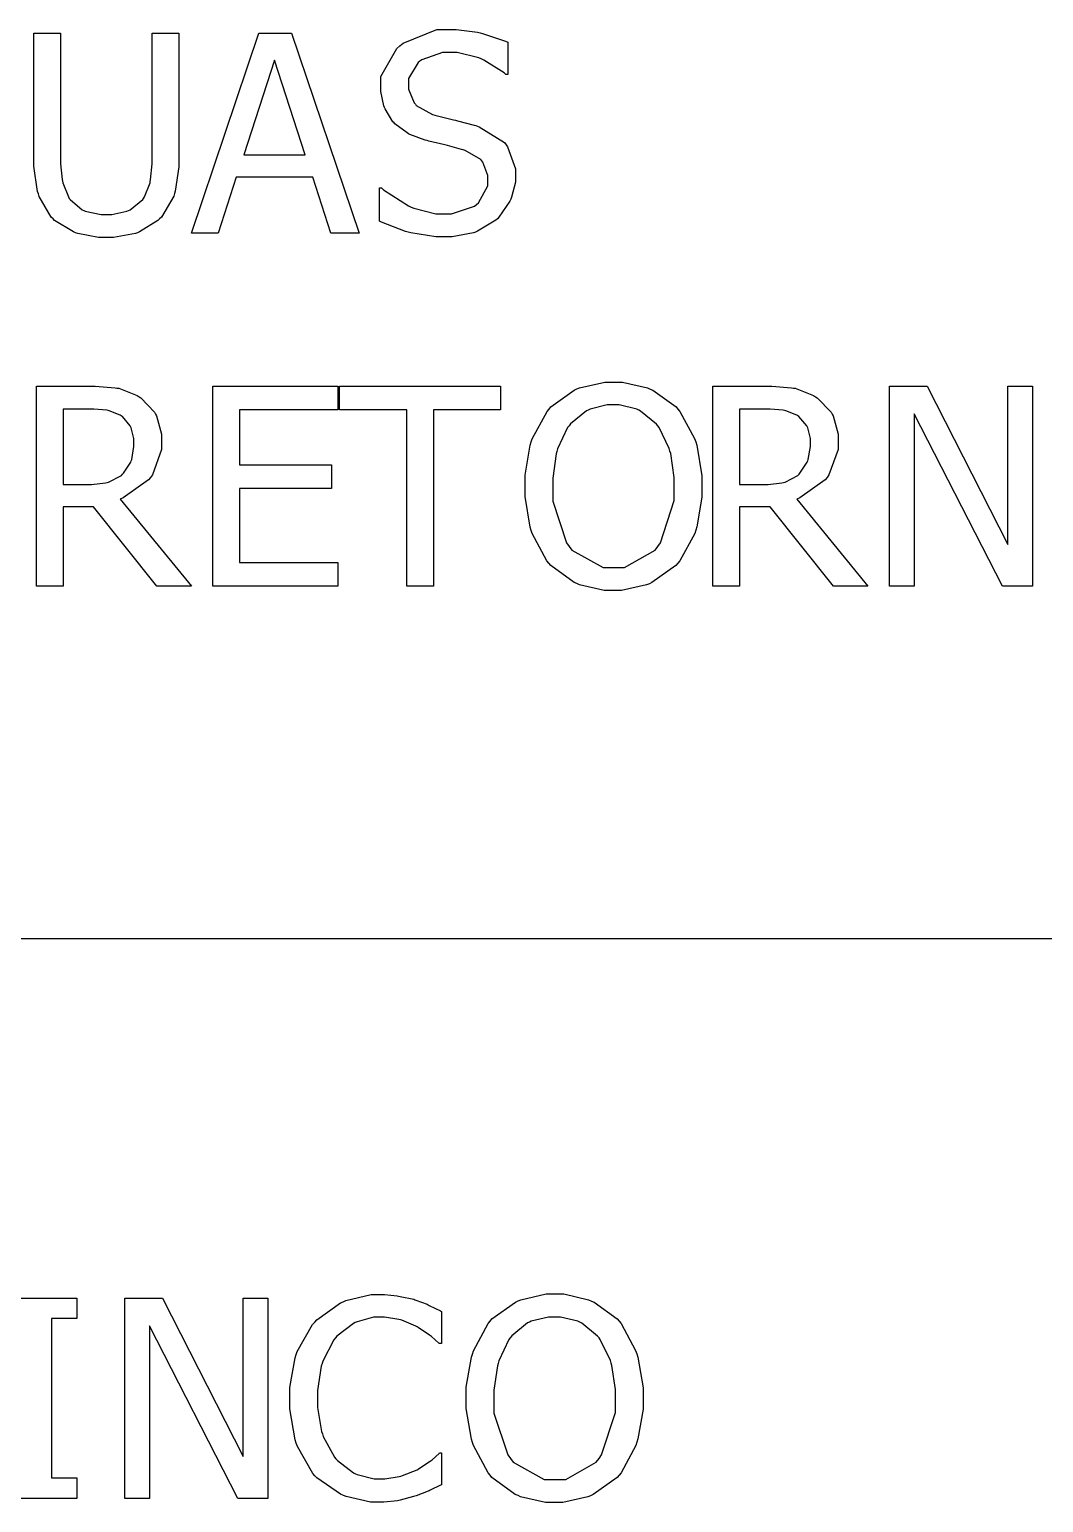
# Model space of a CAD drawing. Header units: millimetres. Extents: x 1974 to 2560, y 1429 to 1567.
# Drawn here: x 2489.963 to 2490.82, y 1519.863 to 1521.106 of the extents above; entities that cross this region are included whole.
import ezdxf

# ---------------------------------------------------------------- set-up
doc = ezdxf.new("R2010")
doc.units = ezdxf.units.MM
doc.layers.add('TEXTO', color=4, linetype='Continuous')

msp = doc.modelspace()

# ---------------------------------------------------------------- linework, layer by layer
at = {"layer": 'TEXTO', "color": 0}
for p, q in [((2490.2789, 1521.0946), (2490.3075, 1521.1061)), ((2490.3075, 1521.1061), (2490.3171, 1521.1061)), ((2490.3171, 1521.1061), (2490.3238, 1521.1061)), ((2490.3238, 1521.1061), (2490.3418, 1521.1038)), ((2489.9673, 1520.9976), (2489.9673, 1521.103)), ((2489.9673, 1521.103), (2489.9898, 1521.103)), ((2489.9898, 1521.103), (2489.9898, 1520.9976)), ((2490.0671, 1520.997), (2490.0671, 1521.103)), ((2490.0671, 1521.103), (2490.0895, 1521.103)), ((2490.0895, 1521.103), (2490.0895, 1520.9976)), ((2490.1002, 1520.9341), (2490.1571, 1521.103)), ((2490.1571, 1521.103), (2490.1848, 1521.103)), ((2490.1848, 1521.103), (2490.2418, 1520.9341)), ((2490.2763, 1521.0922), (2490.2789, 1521.0946)), ((2490.3418, 1521.1038), (2490.3439, 1521.1033)), ((2490.3439, 1521.1033), (2490.3459, 1521.1028)), ((2490.3459, 1521.1028), (2490.3655, 1521.0961)), ((2490.3655, 1521.0961), (2490.3674, 1521.0953)), ((2490.3674, 1521.0953), (2490.3674, 1521.0682)), ((2490.1704, 1521.0801), (2490.1444, 1521.0004)), ((2490.1964, 1521.0004), (2490.1704, 1521.0801)), ((2490.2603, 1521.0664), (2490.2736, 1521.0899)), ((2490.2736, 1521.0899), (2490.2763, 1521.0922)), ((2490.2948, 1521.0805), (2490.2932, 1521.0793)), ((2490.3122, 1521.0867), (2490.2948, 1521.0805)), ((2490.3186, 1521.0867), (2490.3122, 1521.0867)), ((2490.3245, 1521.0867), (2490.3186, 1521.0867)), ((2490.3429, 1521.0822), (2490.3245, 1521.0867)), ((2490.345, 1521.0812), (2490.3429, 1521.0822)), ((2490.347, 1521.0803), (2490.345, 1521.0812)), ((2490.3643, 1521.0695), (2490.347, 1521.0803)), ((2490.2916, 1521.0781), (2490.2836, 1521.0647)), ((2490.2932, 1521.0793), (2490.2916, 1521.0781)), ((2490.3657, 1521.0682), (2490.3643, 1521.0695)), ((2490.3674, 1521.0682), (2490.3657, 1521.0682)), ((2490.2603, 1521.0578), (2490.2603, 1521.0664)), ((2490.2603, 1521.0538), (2490.2603, 1521.0578)), ((2490.2836, 1521.0647), (2490.2836, 1521.0601)), ((2490.2836, 1521.0601), (2490.2836, 1521.0558)), ((2490.2836, 1521.0558), (2490.2883, 1521.0441)), ((2490.2627, 1521.0416), (2490.2603, 1521.0538)), ((2490.2883, 1521.0441), (2490.2893, 1521.043)), ((2490.2893, 1521.043), (2490.2901, 1521.042)), ((2490.2632, 1521.0403), (2490.2627, 1521.0416)), ((2490.2637, 1521.0391), (2490.2632, 1521.0403)), ((2490.2703, 1521.0282), (2490.2637, 1521.0391)), ((2490.2901, 1521.042), (2490.3039, 1521.0342)), ((2490.3039, 1521.0342), (2490.3058, 1521.0337)), ((2490.3058, 1521.0337), (2490.3069, 1521.0334)), ((2490.3069, 1521.0334), (2490.3214, 1521.0299)), ((2490.2713, 1521.0272), (2490.2703, 1521.0282)), ((2490.2721, 1521.0263), (2490.2713, 1521.0272)), ((2490.2824, 1521.0187), (2490.2721, 1521.0263)), ((2490.2836, 1521.018), (2490.2824, 1521.0187)), ((2490.2846, 1521.0174), (2490.2836, 1521.018)), ((2490.3214, 1521.0299), (2490.3232, 1521.0294)), ((2490.3232, 1521.0294), (2490.3249, 1521.0289)), ((2490.3249, 1521.0289), (2490.3391, 1521.0253)), ((2490.3391, 1521.0253), (2490.3403, 1521.0249)), ((2490.3403, 1521.0249), (2490.3432, 1521.024)), ((2490.3432, 1521.024), (2490.3645, 1521.0106)), ((2490.2977, 1521.0127), (2490.2846, 1521.0174)), ((2490.2992, 1521.0123), (2490.2977, 1521.0127)), ((2490.3007, 1521.0119), (2490.2992, 1521.0123)), ((2490.3143, 1521.0086), (2490.3007, 1521.0119)), ((2490.3154, 1521.0083), (2490.3143, 1521.0086)), ((2490.3165, 1521.0081), (2490.3154, 1521.0083)), ((2490.3283, 1521.0049), (2490.3165, 1521.0081)), ((2490.3645, 1521.0106), (2490.3659, 1521.0088)), ((2490.3659, 1521.0088), (2490.3671, 1521.007)), ((2490.3671, 1521.007), (2490.374, 1520.9884)), ((2489.9673, 1520.9906), (2489.9673, 1520.9976)), ((2489.9898, 1520.9976), (2489.9898, 1520.9928)), ((2490.0671, 1520.9926), (2490.0671, 1520.997)), ((2490.0895, 1520.9976), (2490.0895, 1520.9901)), ((2490.1444, 1521.0004), (2490.1964, 1521.0004)), ((2490.1444, 1521.0004), (2490.1444, 1521.0004)), ((2490.3297, 1521.0045), (2490.3283, 1521.0049)), ((2490.3314, 1521.004), (2490.3297, 1521.0045)), ((2490.3447, 1520.9962), (2490.3314, 1521.004)), ((2490.3455, 1520.9951), (2490.3447, 1520.9962)), ((2490.3463, 1520.9942), (2490.3455, 1520.9951)), ((2490.3506, 1520.9829), (2490.3463, 1520.9942)), ((2489.9703, 1520.9694), (2489.9673, 1520.9906)), ((2489.9898, 1520.9928), (2489.9911, 1520.9793)), ((2490.0658, 1520.9792), (2490.0671, 1520.9926)), ((2490.0895, 1520.9901), (2490.0865, 1520.9696)), ((2490.1381, 1520.9813), (2490.1229, 1520.9341)), ((2490.2028, 1520.9813), (2490.1381, 1520.9813)), ((2490.218, 1520.9341), (2490.2028, 1520.9813)), ((2490.3506, 1520.9787), (2490.3506, 1520.9829)), ((2490.374, 1520.9884), (2490.374, 1520.9822)), ((2490.374, 1520.9822), (2490.374, 1520.9773)), ((2489.971, 1520.9673), (2489.9703, 1520.9694)), ((2489.9911, 1520.9793), (2489.9913, 1520.978)), ((2489.9913, 1520.978), (2489.9916, 1520.9767)), ((2489.9916, 1520.9767), (2489.9963, 1520.9647)), ((2490.0605, 1520.9647), (2490.0653, 1520.9766)), ((2490.0653, 1520.9766), (2490.0655, 1520.9778)), ((2490.0655, 1520.9778), (2490.0658, 1520.9792)), ((2490.0865, 1520.9696), (2490.086, 1520.9675)), ((2490.259, 1520.9442), (2490.259, 1520.9723)), ((2490.259, 1520.9723), (2490.2606, 1520.9723)), ((2490.2606, 1520.9723), (2490.2624, 1520.9706)), ((2490.2624, 1520.9706), (2490.2834, 1520.9572)), ((2490.3425, 1520.9596), (2490.3506, 1520.974)), ((2490.3506, 1520.974), (2490.3506, 1520.9787)), ((2490.374, 1520.9773), (2490.3706, 1520.9644)), ((2489.9716, 1520.9652), (2489.971, 1520.9673)), ((2489.9819, 1520.9477), (2489.9716, 1520.9652)), ((2489.9963, 1520.9647), (2489.997, 1520.9635)), ((2489.997, 1520.9635), (2489.9978, 1520.9625)), ((2489.9978, 1520.9625), (2490.008, 1520.9539)), ((2490.0485, 1520.9539), (2490.0591, 1520.9625)), ((2490.0591, 1520.9625), (2490.0598, 1520.9635)), ((2490.0598, 1520.9635), (2490.0605, 1520.9647)), ((2490.0853, 1520.9654), (2490.0749, 1520.9476)), ((2490.086, 1520.9675), (2490.0853, 1520.9654)), ((2490.2834, 1520.9572), (2490.2858, 1520.9562)), ((2490.2858, 1520.9562), (2490.2881, 1520.9552)), ((2490.3198, 1520.9505), (2490.3393, 1520.957)), ((2490.3393, 1520.957), (2490.341, 1520.9583)), ((2490.341, 1520.9583), (2490.3425, 1520.9596)), ((2490.3692, 1520.9611), (2490.3598, 1520.9475)), ((2490.3699, 1520.9627), (2490.3692, 1520.9611)), ((2490.3706, 1520.9644), (2490.3699, 1520.9627)), ((2489.9835, 1520.9461), (2489.9819, 1520.9477)), ((2489.9847, 1520.9449), (2489.9835, 1520.9461)), ((2490.0006, 1520.9352), (2489.9847, 1520.9449)), ((2490.008, 1520.9539), (2490.0094, 1520.9533)), ((2490.0094, 1520.9533), (2490.0106, 1520.9527)), ((2490.0106, 1520.9527), (2490.0239, 1520.9498)), ((2490.0239, 1520.9498), (2490.0284, 1520.9498)), ((2490.0284, 1520.9498), (2490.033, 1520.9498)), ((2490.033, 1520.9498), (2490.0458, 1520.9527)), ((2490.0458, 1520.9527), (2490.0471, 1520.9533)), ((2490.0471, 1520.9533), (2490.0485, 1520.9539)), ((2490.072, 1520.9449), (2490.0564, 1520.9352)), ((2490.0734, 1520.9461), (2490.072, 1520.9449)), ((2490.0749, 1520.9476), (2490.0734, 1520.9461)), ((2490.2608, 1520.9433), (2490.259, 1520.9442)), ((2490.281, 1520.9356), (2490.2608, 1520.9433)), ((2490.2881, 1520.9552), (2490.3067, 1520.9505)), ((2490.3067, 1520.9505), (2490.3129, 1520.9505)), ((2490.3129, 1520.9505), (2490.3198, 1520.9505)), ((2490.3573, 1520.9452), (2490.3419, 1520.9357)), ((2490.3586, 1520.9463), (2490.3573, 1520.9452)), ((2490.3598, 1520.9475), (2490.3586, 1520.9463)), ((2490.0024, 1520.9345), (2490.0006, 1520.9352)), ((2490.0042, 1520.9339), (2490.0024, 1520.9345)), ((2490.0219, 1520.9306), (2490.0042, 1520.9339)), ((2490.0529, 1520.9339), (2490.0345, 1520.9306)), ((2490.0547, 1520.9345), (2490.0529, 1520.9339)), ((2490.0564, 1520.9352), (2490.0547, 1520.9345)), ((2490.1229, 1520.9341), (2490.1002, 1520.9341)), ((2490.1229, 1520.9341), (2490.1229, 1520.9341)), ((2490.2418, 1520.9341), (2490.218, 1520.9341)), ((2490.2832, 1520.9349), (2490.281, 1520.9356)), ((2490.2854, 1520.9343), (2490.2832, 1520.9349)), ((2490.3067, 1520.9311), (2490.2854, 1520.9343)), ((2490.3145, 1520.9311), (2490.3067, 1520.9311)), ((2490.3204, 1520.9311), (2490.3145, 1520.9311)), ((2490.3145, 1520.9311), (2490.3145, 1520.9311)), ((2490.3385, 1520.9344), (2490.3204, 1520.9311)), ((2490.3402, 1520.9351), (2490.3385, 1520.9344)), ((2490.3419, 1520.9357), (2490.3402, 1520.9351)), ((2490.0284, 1520.9306), (2490.0219, 1520.9306)), ((2490.0345, 1520.9306), (2490.0284, 1520.9306)), ((2490.0284, 1520.9306), (2490.0284, 1520.9306)), ((2490.428, 1520.8036), (2490.4494, 1520.8084)), ((2490.4494, 1520.8084), (2490.4565, 1520.8084)), ((2490.4565, 1520.8084), (2490.4643, 1520.8084)), ((2490.4643, 1520.8084), (2490.4853, 1520.8035)), ((2489.9694, 1520.636), (2489.9694, 1520.805)), ((2489.9694, 1520.805), (2490.013, 1520.805)), ((2490.013, 1520.805), (2490.019, 1520.805)), ((2490.019, 1520.805), (2490.0357, 1520.8037)), ((2490.0357, 1520.8037), (2490.0373, 1520.8034)), ((2490.0373, 1520.8034), (2490.0389, 1520.8032)), ((2490.0389, 1520.8032), (2490.0544, 1520.797)), ((2490.0544, 1520.797), (2490.056, 1520.7961)), ((2490.056, 1520.7961), (2490.0574, 1520.7951)), ((2490.0574, 1520.7951), (2490.0691, 1520.783)), ((2490.1184, 1520.636), (2490.1184, 1520.805)), ((2490.1184, 1520.805), (2490.2239, 1520.805)), ((2490.2239, 1520.805), (2490.2239, 1520.785)), ((2490.2254, 1520.785), (2490.2254, 1520.805)), ((2490.2254, 1520.805), (2490.3612, 1520.805)), ((2490.3612, 1520.805), (2490.3612, 1520.785)), ((2490.4037, 1520.7875), (2490.4235, 1520.8017)), ((2490.4235, 1520.8017), (2490.4258, 1520.8026)), ((2490.4258, 1520.8026), (2490.428, 1520.8036)), ((2490.4853, 1520.8035), (2490.4877, 1520.8025)), ((2490.4877, 1520.8025), (2490.4898, 1520.8015)), ((2490.4898, 1520.8015), (2490.5094, 1520.7874)), ((2490.5406, 1520.636), (2490.5406, 1520.805)), ((2490.5406, 1520.805), (2490.5842, 1520.805)), ((2490.5842, 1520.805), (2490.5902, 1520.805)), ((2490.5902, 1520.805), (2490.6069, 1520.8037)), ((2490.6069, 1520.8037), (2490.6085, 1520.8034)), ((2490.6085, 1520.8034), (2490.6101, 1520.8032)), ((2490.6101, 1520.8032), (2490.6256, 1520.797)), ((2490.6256, 1520.797), (2490.6272, 1520.7961)), ((2490.6272, 1520.7961), (2490.6286, 1520.7951)), ((2490.6286, 1520.7951), (2490.6404, 1520.783)), ((2490.6896, 1520.636), (2490.6896, 1520.805)), ((2490.6896, 1520.805), (2490.7215, 1520.805)), ((2490.7215, 1520.805), (2490.7895, 1520.6712)), ((2490.7895, 1520.6712), (2490.7895, 1520.805)), ((2490.7895, 1520.805), (2490.8104, 1520.805)), ((2490.8104, 1520.805), (2490.8104, 1520.636)), ((2490.8104, 1520.805), (2490.8104, 1520.805)), ((2490.0142, 1520.7856), (2489.9918, 1520.7856)), ((2489.9918, 1520.7856), (2489.9918, 1520.7219)), ((2490.0177, 1520.7856), (2490.0142, 1520.7856)), ((2490.0288, 1520.7847), (2490.0177, 1520.7856)), ((2490.0299, 1520.7844), (2490.0288, 1520.7847)), ((2490.0309, 1520.7842), (2490.0299, 1520.7844)), ((2490.0401, 1520.7804), (2490.0309, 1520.7842)), ((2490.0691, 1520.783), (2490.0699, 1520.7814)), ((2490.2239, 1520.785), (2490.1409, 1520.785)), ((2490.1409, 1520.785), (2490.1409, 1520.7387)), ((2490.2821, 1520.785), (2490.2254, 1520.785)), ((2490.2821, 1520.636), (2490.2821, 1520.785)), ((2490.3612, 1520.785), (2490.3045, 1520.785)), ((2490.3045, 1520.785), (2490.3045, 1520.636)), ((2490.388, 1520.7606), (2490.4006, 1520.7836)), ((2490.4006, 1520.7836), (2490.4022, 1520.7856)), ((2490.4022, 1520.7856), (2490.4037, 1520.7875)), ((2490.4337, 1520.7841), (2490.4202, 1520.7731)), ((2490.4353, 1520.7848), (2490.4337, 1520.7841)), ((2490.4368, 1520.7856), (2490.4353, 1520.7848)), ((2490.4513, 1520.7891), (2490.4368, 1520.7856)), ((2490.4566, 1520.7891), (2490.4513, 1520.7891)), ((2490.4615, 1520.7891), (2490.4566, 1520.7891)), ((2490.4763, 1520.7855), (2490.4615, 1520.7891)), ((2490.4779, 1520.7847), (2490.4763, 1520.7855)), ((2490.4795, 1520.784), (2490.4779, 1520.7847)), ((2490.4929, 1520.773), (2490.4795, 1520.784)), ((2490.5094, 1520.7874), (2490.511, 1520.7856)), ((2490.511, 1520.7856), (2490.5126, 1520.7837)), ((2490.511, 1520.7856), (2490.511, 1520.7856)), ((2490.5126, 1520.7837), (2490.525, 1520.7608)), ((2490.5854, 1520.7856), (2490.5631, 1520.7856)), ((2490.5631, 1520.7856), (2490.5631, 1520.7219)), ((2490.589, 1520.7856), (2490.5854, 1520.7856)), ((2490.6, 1520.7847), (2490.589, 1520.7856)), ((2490.6011, 1520.7844), (2490.6, 1520.7847)), ((2490.6021, 1520.7842), (2490.6011, 1520.7844)), ((2490.6114, 1520.7804), (2490.6021, 1520.7842)), ((2490.6404, 1520.783), (2490.6412, 1520.7814)), ((2490.7852, 1520.636), (2490.7106, 1520.7817)), ((2490.7106, 1520.7817), (2490.7106, 1520.636)), ((2490.041, 1520.7799), (2490.0401, 1520.7804)), ((2490.0419, 1520.7793), (2490.041, 1520.7799)), ((2490.0486, 1520.7715), (2490.0419, 1520.7793)), ((2490.0491, 1520.7705), (2490.0486, 1520.7715)), ((2490.0494, 1520.7697), (2490.0491, 1520.7705)), ((2490.0517, 1520.7607), (2490.0494, 1520.7697)), ((2490.0699, 1520.7814), (2490.0708, 1520.7799)), ((2490.0708, 1520.7799), (2490.0751, 1520.7644)), ((2490.4179, 1520.7702), (2490.4094, 1520.7522)), ((2490.4191, 1520.7716), (2490.4179, 1520.7702)), ((2490.4202, 1520.7731), (2490.4191, 1520.7716)), ((2490.4941, 1520.7716), (2490.4929, 1520.773)), ((2490.4951, 1520.7702), (2490.4941, 1520.7716)), ((2490.5036, 1520.7524), (2490.4951, 1520.7702)), ((2490.6122, 1520.7799), (2490.6114, 1520.7804)), ((2490.6131, 1520.7793), (2490.6122, 1520.7799)), ((2490.6198, 1520.7715), (2490.6131, 1520.7793)), ((2490.6203, 1520.7705), (2490.6198, 1520.7715)), ((2490.6206, 1520.7697), (2490.6203, 1520.7705)), ((2490.6229, 1520.7607), (2490.6206, 1520.7697)), ((2490.6412, 1520.7814), (2490.642, 1520.7799)), ((2490.642, 1520.7799), (2490.6463, 1520.7644)), ((2490.0517, 1520.7574), (2490.0517, 1520.7607)), ((2490.0517, 1520.754), (2490.0517, 1520.7574)), ((2490.0517, 1520.7574), (2490.0517, 1520.7574)), ((2490.0751, 1520.7644), (2490.0751, 1520.7592)), ((2490.0751, 1520.7592), (2490.0751, 1520.7514)), ((2490.3863, 1520.7553), (2490.3871, 1520.7579)), ((2490.3871, 1520.7579), (2490.388, 1520.7606)), ((2490.525, 1520.7608), (2490.526, 1520.758)), ((2490.526, 1520.758), (2490.5269, 1520.7553)), ((2490.6229, 1520.7574), (2490.6229, 1520.7607)), ((2490.6229, 1520.754), (2490.6229, 1520.7574)), ((2490.6229, 1520.7574), (2490.6229, 1520.7574)), ((2490.6463, 1520.7644), (2490.6463, 1520.7592)), ((2490.6463, 1520.7592), (2490.6463, 1520.7514)), ((2490.0498, 1520.7432), (2490.0517, 1520.754)), ((2490.0751, 1520.7514), (2490.0673, 1520.7302)), ((2490.3819, 1520.7299), (2490.3863, 1520.7553)), ((2490.4082, 1520.7478), (2490.4053, 1520.7273)), ((2490.4089, 1520.7499), (2490.4082, 1520.7478)), ((2490.4094, 1520.7522), (2490.4089, 1520.7499)), ((2490.5043, 1520.7502), (2490.5036, 1520.7524)), ((2490.5049, 1520.748), (2490.5043, 1520.7502)), ((2490.5079, 1520.7279), (2490.5049, 1520.748)), ((2490.5269, 1520.7553), (2490.5313, 1520.7292)), ((2490.6209, 1520.7432), (2490.6229, 1520.754)), ((2490.6463, 1520.7514), (2490.6385, 1520.7302)), ((2490.0428, 1520.7315), (2490.049, 1520.7409)), ((2490.049, 1520.7409), (2490.0494, 1520.742)), ((2490.0494, 1520.742), (2490.0498, 1520.7432)), ((2490.1409, 1520.7387), (2490.2184, 1520.7387)), ((2490.2184, 1520.7387), (2490.2184, 1520.7187)), ((2490.614, 1520.7315), (2490.6202, 1520.7409)), ((2490.6202, 1520.7409), (2490.6206, 1520.742)), ((2490.6206, 1520.742), (2490.6209, 1520.7432)), ((2489.9918, 1520.7219), (2490.0116, 1520.7219)), ((2490.0116, 1520.7219), (2490.0159, 1520.7219)), ((2490.0159, 1520.7219), (2490.0276, 1520.7234)), ((2490.0276, 1520.7234), (2490.029, 1520.7237)), ((2490.029, 1520.7237), (2490.0303, 1520.724)), ((2490.0303, 1520.724), (2490.0411, 1520.7297)), ((2490.0411, 1520.7297), (2490.0421, 1520.7307)), ((2490.0421, 1520.7307), (2490.0428, 1520.7315)), ((2490.0641, 1520.726), (2490.0427, 1520.7107)), ((2490.0658, 1520.728), (2490.0641, 1520.726)), ((2490.0673, 1520.7302), (2490.0658, 1520.728)), ((2490.3819, 1520.7204), (2490.3819, 1520.7299)), ((2490.3819, 1520.7119), (2490.3819, 1520.7204)), ((2490.4053, 1520.7273), (2490.4053, 1520.7204)), ((2490.4053, 1520.7204), (2490.4053, 1520.7078)), ((2490.5079, 1520.7204), (2490.5079, 1520.7279)), ((2490.5079, 1520.7085), (2490.5079, 1520.7204)), ((2490.5079, 1520.7204), (2490.5079, 1520.7204)), ((2490.5313, 1520.7292), (2490.5313, 1520.7204)), ((2490.5313, 1520.7204), (2490.5313, 1520.7112)), ((2490.5631, 1520.7219), (2490.5828, 1520.7219)), ((2490.5828, 1520.7219), (2490.5871, 1520.7219)), ((2490.5871, 1520.7219), (2490.5988, 1520.7234)), ((2490.5988, 1520.7234), (2490.6002, 1520.7237)), ((2490.6002, 1520.7237), (2490.6015, 1520.724)), ((2490.6015, 1520.724), (2490.6123, 1520.7297)), ((2490.6123, 1520.7297), (2490.6133, 1520.7307)), ((2490.6133, 1520.7307), (2490.614, 1520.7315)), ((2490.6353, 1520.726), (2490.614, 1520.7107)), ((2490.637, 1520.728), (2490.6353, 1520.726)), ((2490.6385, 1520.7302), (2490.637, 1520.728)), ((2490.0427, 1520.7107), (2490.0401, 1520.7096)), ((2490.0401, 1520.7096), (2490.1002, 1520.636)), ((2490.0401, 1520.7096), (2490.0401, 1520.7096)), ((2490.2184, 1520.7187), (2490.1409, 1520.7187)), ((2490.1409, 1520.7187), (2490.1409, 1520.656)), ((2490.3863, 1520.686), (2490.3819, 1520.7119)), ((2490.4053, 1520.7078), (2490.4169, 1520.6726)), ((2490.4963, 1520.6726), (2490.5079, 1520.7085)), ((2490.5313, 1520.7112), (2490.5269, 1520.6862)), ((2490.614, 1520.7107), (2490.6113, 1520.7096)), ((2490.6113, 1520.7096), (2490.6714, 1520.636)), ((2490.6113, 1520.7096), (2490.6113, 1520.7096)), ((2490.0175, 1520.7032), (2489.9918, 1520.7032)), ((2489.9918, 1520.7032), (2489.9918, 1520.636)), ((2490.071, 1520.636), (2490.0175, 1520.7032)), ((2490.5888, 1520.7032), (2490.5631, 1520.7032)), ((2490.5631, 1520.7032), (2490.5631, 1520.636)), ((2490.6423, 1520.636), (2490.5888, 1520.7032)), ((2490.3871, 1520.6832), (2490.3863, 1520.686)), ((2490.388, 1520.6805), (2490.3871, 1520.6832)), ((2490.526, 1520.6833), (2490.5252, 1520.6806)), ((2490.5269, 1520.6862), (2490.526, 1520.6833)), ((2490.4004, 1520.6575), (2490.388, 1520.6805)), ((2490.4169, 1520.6726), (2490.4193, 1520.6695)), ((2490.4941, 1520.6695), (2490.4963, 1520.6726)), ((2490.5252, 1520.6806), (2490.5126, 1520.6575)), ((2490.4021, 1520.6555), (2490.4004, 1520.6575)), ((2490.4193, 1520.6695), (2490.4215, 1520.6666)), ((2490.4215, 1520.6666), (2490.4478, 1520.652)), ((2490.4659, 1520.652), (2490.4917, 1520.6666)), ((2490.4917, 1520.6666), (2490.4941, 1520.6695)), ((2490.5126, 1520.6575), (2490.511, 1520.6555)), ((2490.1409, 1520.656), (2490.2239, 1520.656)), ((2490.2239, 1520.656), (2490.2239, 1520.636)), ((2490.4037, 1520.6537), (2490.4021, 1520.6555)), ((2490.4233, 1520.6393), (2490.4037, 1520.6537)), ((2490.4478, 1520.652), (2490.4566, 1520.652)), ((2490.4566, 1520.652), (2490.4659, 1520.652)), ((2490.5093, 1520.6536), (2490.4891, 1520.6391)), ((2490.511, 1520.6555), (2490.5093, 1520.6536)), ((2489.9918, 1520.636), (2489.9694, 1520.636)), ((2490.1002, 1520.636), (2490.071, 1520.636)), ((2490.2239, 1520.636), (2490.1184, 1520.636)), ((2490.2239, 1520.636), (2490.2239, 1520.636)), ((2490.3045, 1520.636), (2490.2821, 1520.636)), ((2490.3045, 1520.636), (2490.3045, 1520.636)), ((2490.4257, 1520.6383), (2490.4233, 1520.6393)), ((2490.4279, 1520.6373), (2490.4257, 1520.6383)), ((2490.4487, 1520.6326), (2490.4279, 1520.6373)), ((2490.4565, 1520.6326), (2490.4487, 1520.6326)), ((2490.4635, 1520.6326), (2490.4565, 1520.6326)), ((2490.4846, 1520.6372), (2490.4635, 1520.6326)), ((2490.4869, 1520.6381), (2490.4846, 1520.6372)), ((2490.4891, 1520.6391), (2490.4869, 1520.6381)), ((2490.5631, 1520.636), (2490.5406, 1520.636)), ((2490.6714, 1520.636), (2490.6423, 1520.636)), ((2490.7106, 1520.636), (2490.6896, 1520.636)), ((2490.8104, 1520.636), (2490.7852, 1520.636)), ((2507.7976, 1520.3385), (2478.9131, 1520.3385)), ((2490.2306, 1520.0332), (2490.2521, 1520.0381)), ((2490.2521, 1520.0381), (2490.2593, 1520.0381)), ((2490.2593, 1520.0381), (2490.2632, 1520.0381)), ((2490.2632, 1520.0381), (2490.2739, 1520.0371)), ((2490.2739, 1520.0371), (2490.2752, 1520.0368)), ((2490.2752, 1520.0368), (2490.2764, 1520.0366)), ((2490.2764, 1520.0366), (2490.2879, 1520.0341)), ((2490.3783, 1520.0337), (2490.3997, 1520.0386)), ((2490.3997, 1520.0386), (2490.4068, 1520.0386)), ((2490.4068, 1520.0386), (2490.4146, 1520.0386)), ((2490.4146, 1520.0386), (2490.4356, 1520.0336)), ((2489.938, 1520.0351), (2490.0035, 1520.0351)), ((2490.0035, 1520.0351), (2490.0035, 1520.0178)), ((2490.0439, 1519.8661), (2490.0439, 1520.0351)), ((2490.0439, 1520.0351), (2490.0758, 1520.0351)), ((2490.0758, 1520.0351), (2490.1438, 1519.9013)), ((2490.1438, 1519.9013), (2490.1438, 1520.0351)), ((2490.1438, 1520.0351), (2490.1647, 1520.0351)), ((2490.1647, 1520.0351), (2490.1647, 1519.8661)), ((2490.1647, 1520.0351), (2490.1647, 1520.0351)), ((2490.2061, 1520.0168), (2490.226, 1520.0312)), ((2490.226, 1520.0312), (2490.2283, 1520.0321)), ((2490.2283, 1520.0321), (2490.2306, 1520.0332)), ((2490.2879, 1520.0341), (2490.289, 1520.0337)), ((2490.289, 1520.0337), (2490.2898, 1520.0334)), ((2490.2898, 1520.0334), (2490.2992, 1520.03)), ((2490.2992, 1520.03), (2490.3001, 1520.0294)), ((2490.3001, 1520.0294), (2490.3011, 1520.029)), ((2490.3011, 1520.029), (2490.3105, 1520.0244)), ((2490.3105, 1520.0244), (2490.3115, 1520.0238)), ((2490.3115, 1520.0238), (2490.3115, 1519.9967)), ((2490.354, 1520.0176), (2490.3738, 1520.0318)), ((2490.3738, 1520.0318), (2490.3761, 1520.0327)), ((2490.3761, 1520.0327), (2490.3783, 1520.0337)), ((2490.4356, 1520.0336), (2490.438, 1520.0326)), ((2490.438, 1520.0326), (2490.4402, 1520.0316)), ((2490.4402, 1520.0316), (2490.4597, 1520.0175)), ((2490.0035, 1520.0178), (2489.9821, 1520.0178)), ((2489.9821, 1520.0178), (2489.9821, 1519.8833)), ((2490.1395, 1519.8661), (2490.0648, 1520.0118)), ((2490.0648, 1520.0118), (2490.0648, 1519.8661)), ((2490.1895, 1519.99), (2490.2026, 1520.0129)), ((2490.2026, 1520.0129), (2490.2044, 1520.0149)), ((2490.2044, 1520.0149), (2490.2061, 1520.0168)), ((2490.237, 1520.0138), (2490.2229, 1520.0029)), ((2490.2386, 1520.0145), (2490.237, 1520.0138)), ((2490.2402, 1520.0152), (2490.2386, 1520.0145)), ((2490.2539, 1520.019), (2490.2402, 1520.0152)), ((2490.2591, 1520.019), (2490.2539, 1520.019)), ((2490.2632, 1520.019), (2490.2591, 1520.019)), ((2490.2754, 1520.017), (2490.2632, 1520.019)), ((2490.2767, 1520.0167), (2490.2754, 1520.017)), ((2490.2779, 1520.0164), (2490.2767, 1520.0167)), ((2490.2896, 1520.0114), (2490.2779, 1520.0164)), ((2490.2908, 1520.0109), (2490.2896, 1520.0114)), ((2490.2918, 1520.0103), (2490.2908, 1520.0109)), ((2490.3383, 1519.9906), (2490.3509, 1520.0137)), ((2490.3509, 1520.0137), (2490.3525, 1520.0157)), ((2490.3525, 1520.0157), (2490.354, 1520.0176)), ((2490.384, 1520.0142), (2490.3707, 1520.0032)), ((2490.3856, 1520.0149), (2490.384, 1520.0142)), ((2490.3871, 1520.0157), (2490.3856, 1520.0149)), ((2490.4016, 1520.0191), (2490.3871, 1520.0157)), ((2490.4071, 1520.0191), (2490.4016, 1520.0191)), ((2490.4119, 1520.0191), (2490.4071, 1520.0191)), ((2490.4266, 1520.0156), (2490.4119, 1520.0191)), ((2490.4283, 1520.0148), (2490.4266, 1520.0156)), ((2490.4298, 1520.0141), (2490.4283, 1520.0148)), ((2490.4432, 1520.0031), (2490.4298, 1520.0141)), ((2490.4597, 1520.0175), (2490.4613, 1520.0157)), ((2490.4613, 1520.0157), (2490.463, 1520.0138)), ((2490.4613, 1520.0157), (2490.4613, 1520.0157)), ((2490.463, 1520.0138), (2490.4753, 1519.9909)), ((2490.2205, 1520), (2490.2113, 1519.982)), ((2490.2218, 1520.0015), (2490.2205, 1520)), ((2490.2229, 1520.0029), (2490.2218, 1520.0015)), ((2490.3013, 1520.0039), (2490.2918, 1520.0103)), ((2490.3021, 1520.0032), (2490.3013, 1520.0039)), ((2490.3029, 1520.0026), (2490.3021, 1520.0032)), ((2490.3091, 1519.9971), (2490.3029, 1520.0026)), ((2490.3683, 1520.0003), (2490.3598, 1519.9823)), ((2490.3695, 1520.0017), (2490.3683, 1520.0003)), ((2490.3707, 1520.0032), (2490.3695, 1520.0017)), ((2490.4444, 1520.0017), (2490.4432, 1520.0031)), ((2490.4454, 1520.0003), (2490.4444, 1520.0017)), ((2490.454, 1519.9825), (2490.4454, 1520.0003)), ((2490.1877, 1519.9848), (2490.1887, 1519.9874)), ((2490.1887, 1519.9874), (2490.1895, 1519.99)), ((2490.3096, 1519.9967), (2490.3091, 1519.9971)), ((2490.3115, 1519.9967), (2490.3096, 1519.9967)), ((2490.3366, 1519.9853), (2490.3375, 1519.9879)), ((2490.3375, 1519.9879), (2490.3383, 1519.9906)), ((2490.4753, 1519.9909), (2490.4763, 1519.9881)), ((2490.4763, 1519.9881), (2490.4772, 1519.9854)), ((2490.1833, 1519.9597), (2490.1877, 1519.9848)), ((2490.2099, 1519.9777), (2490.2066, 1519.9572)), ((2490.2106, 1519.9798), (2490.2099, 1519.9777)), ((2490.2113, 1519.982), (2490.2106, 1519.9798)), ((2490.3322, 1519.96), (2490.3366, 1519.9853)), ((2490.3586, 1519.9779), (2490.3556, 1519.9575)), ((2490.3593, 1519.98), (2490.3586, 1519.9779)), ((2490.3598, 1519.9823), (2490.3593, 1519.98)), ((2490.4546, 1519.9803), (2490.454, 1519.9825)), ((2490.4553, 1519.9781), (2490.4546, 1519.9803)), ((2490.4582, 1519.958), (2490.4553, 1519.9781)), ((2490.4772, 1519.9854), (2490.4816, 1519.9593)), ((2490.1833, 1519.9504), (2490.1833, 1519.9597)), ((2490.1833, 1519.9416), (2490.1833, 1519.9504)), ((2490.2066, 1519.9572), (2490.2066, 1519.9504)), ((2490.2066, 1519.9504), (2490.2066, 1519.9429)), ((2490.3322, 1519.9506), (2490.3322, 1519.96)), ((2490.3322, 1519.942), (2490.3322, 1519.9506)), ((2490.3556, 1519.9575), (2490.3556, 1519.9506)), ((2490.3556, 1519.9506), (2490.3556, 1519.9379)), ((2490.4582, 1519.9506), (2490.4582, 1519.958)), ((2490.4582, 1519.9387), (2490.4582, 1519.9506)), ((2490.4582, 1519.9506), (2490.4582, 1519.9506)), ((2490.4816, 1519.9593), (2490.4816, 1519.9506)), ((2490.4816, 1519.9506), (2490.4816, 1519.9413)), ((2490.1879, 1519.9154), (2490.1833, 1519.9416)), ((2490.2066, 1519.9429), (2490.2101, 1519.9226)), ((2490.3366, 1519.9161), (2490.3322, 1519.942)), ((2490.3556, 1519.9379), (2490.3673, 1519.9027)), ((2490.4466, 1519.9027), (2490.4582, 1519.9387)), ((2490.4816, 1519.9413), (2490.4773, 1519.9162)), ((2490.1888, 1519.9126), (2490.1879, 1519.9154)), ((2490.1897, 1519.9099), (2490.1888, 1519.9126)), ((2490.2101, 1519.9226), (2490.2109, 1519.9205)), ((2490.2109, 1519.9205), (2490.2116, 1519.9184)), ((2490.2116, 1519.9184), (2490.2211, 1519.9008)), ((2490.3375, 1519.9133), (2490.3366, 1519.9161)), ((2490.3383, 1519.9106), (2490.3375, 1519.9133)), ((2490.4764, 1519.9134), (2490.4756, 1519.9107)), ((2490.4773, 1519.9162), (2490.4764, 1519.9134)), ((2490.2028, 1519.8871), (2490.1897, 1519.9099)), ((2490.2211, 1519.9008), (2490.2223, 1519.8994)), ((2490.2223, 1519.8994), (2490.2235, 1519.898)), ((2490.3034, 1519.8987), (2490.3093, 1519.904)), ((2490.3093, 1519.904), (2490.3098, 1519.9044)), ((2490.3098, 1519.9044), (2490.3115, 1519.9044)), ((2490.3115, 1519.9044), (2490.3115, 1519.8776)), ((2490.3508, 1519.8876), (2490.3383, 1519.9106)), ((2490.3673, 1519.9027), (2490.3696, 1519.8997)), ((2490.3696, 1519.8997), (2490.3719, 1519.8967)), ((2490.442, 1519.8967), (2490.4444, 1519.8997)), ((2490.4444, 1519.8997), (2490.4466, 1519.9027)), ((2490.4756, 1519.9107), (2490.463, 1519.8876)), ((2490.2044, 1519.8852), (2490.2028, 1519.8871)), ((2490.2235, 1519.898), (2490.2372, 1519.8875)), ((2490.2372, 1519.8875), (2490.2388, 1519.8867)), ((2490.2388, 1519.8867), (2490.2403, 1519.8861)), ((2490.2784, 1519.8853), (2490.2908, 1519.8902)), ((2490.2908, 1519.8902), (2490.2918, 1519.8908)), ((2490.2918, 1519.8908), (2490.2927, 1519.8915)), ((2490.2927, 1519.8915), (2490.3019, 1519.8975)), ((2490.3019, 1519.8975), (2490.3027, 1519.8981)), ((2490.3027, 1519.8981), (2490.3034, 1519.8987)), ((2490.3524, 1519.8856), (2490.3508, 1519.8876)), ((2490.3719, 1519.8967), (2490.3982, 1519.882)), ((2490.4163, 1519.882), (2490.442, 1519.8967)), ((2490.463, 1519.8876), (2490.4613, 1519.8856)), ((2489.9821, 1519.8833), (2490.0035, 1519.8833)), ((2490.0035, 1519.8833), (2490.0035, 1519.8661)), ((2490.0035, 1519.8833), (2490.0035, 1519.8833)), ((2490.2061, 1519.8833), (2490.2044, 1519.8852)), ((2490.2261, 1519.8696), (2490.2061, 1519.8833)), ((2490.2403, 1519.8861), (2490.2544, 1519.8825)), ((2490.2544, 1519.8825), (2490.2591, 1519.8825)), ((2490.2591, 1519.8825), (2490.2636, 1519.8825)), ((2490.2636, 1519.8825), (2490.2757, 1519.8845)), ((2490.2757, 1519.8845), (2490.277, 1519.8849)), ((2490.277, 1519.8849), (2490.2784, 1519.8853)), ((2490.3105, 1519.8772), (2490.3018, 1519.873)), ((2490.3115, 1519.8776), (2490.3105, 1519.8772)), ((2490.354, 1519.8838), (2490.3524, 1519.8856)), ((2490.3737, 1519.8694), (2490.354, 1519.8838)), ((2490.3982, 1519.882), (2490.4071, 1519.882)), ((2490.4071, 1519.882), (2490.4163, 1519.882)), ((2490.4596, 1519.8837), (2490.4394, 1519.8692)), ((2490.4613, 1519.8856), (2490.4596, 1519.8837)), ((2490.0035, 1519.8661), (2489.938, 1519.8661)), ((2490.0648, 1519.8661), (2490.0439, 1519.8661)), ((2490.1647, 1519.8661), (2490.1395, 1519.8661)), ((2490.2285, 1519.8686), (2490.2261, 1519.8696)), ((2490.2308, 1519.8677), (2490.2285, 1519.8686)), ((2490.2513, 1519.863), (2490.2308, 1519.8677)), ((2490.2589, 1519.863), (2490.2513, 1519.863)), ((2490.2627, 1519.863), (2490.2589, 1519.863)), ((2490.2589, 1519.863), (2490.2589, 1519.863)), ((2490.2742, 1519.8641), (2490.2627, 1519.863)), ((2490.2753, 1519.8643), (2490.2742, 1519.8641)), ((2490.2764, 1519.8645), (2490.2753, 1519.8643)), ((2490.2877, 1519.8676), (2490.2764, 1519.8645)), ((2490.289, 1519.8679), (2490.2877, 1519.8676)), ((2490.2901, 1519.8683), (2490.289, 1519.8679)), ((2490.3001, 1519.8722), (2490.2901, 1519.8683)), ((2490.301, 1519.8725), (2490.3001, 1519.8722)), ((2490.3018, 1519.873), (2490.301, 1519.8725)), ((2490.376, 1519.8684), (2490.3737, 1519.8694)), ((2490.3782, 1519.8674), (2490.376, 1519.8684)), ((2490.3991, 1519.8626), (2490.3782, 1519.8674)), ((2490.4068, 1519.8626), (2490.3991, 1519.8626)), ((2490.4138, 1519.8626), (2490.4068, 1519.8626)), ((2490.4349, 1519.8673), (2490.4138, 1519.8626)), ((2490.4372, 1519.8682), (2490.4349, 1519.8673)), ((2490.4394, 1519.8692), (2490.4372, 1519.8682))]:
    msp.add_line(p, q, dxfattribs=at)

doc.saveas('drawing.dxf')
